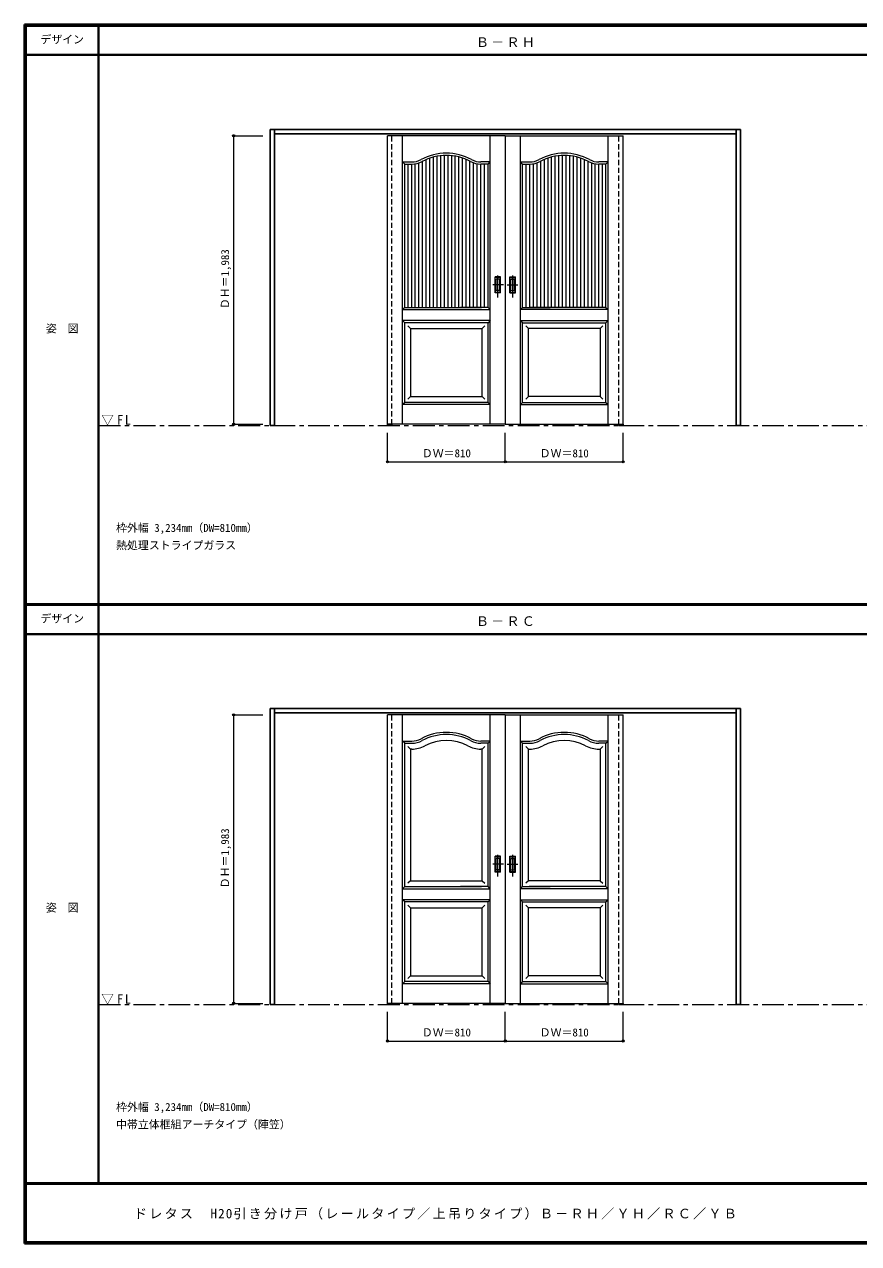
# Model space of a CAD drawing. Units: millimetres, scale not verified. Extents: x -6000 to 5700, y -4307 to 4260.
# Drawn here: x -6000 to -267, y -4205 to 4175 of the extents above; entities that cross this region are included whole.
import ezdxf
from ezdxf.enums import TextEntityAlignment as Align

# ---------------------------------------------------------------- set-up
doc = ezdxf.new("R2010")
doc.units = ezdxf.units.MM
doc.header["$LTSCALE"] = 30
doc.header["$PDMODE"] = 32
doc.header["$PDSIZE"] = 15
doc.linetypes.add('CHAIN1', pattern=[8, 5, -1, 1, -1])
doc.linetypes.add('DASHED1', pattern=[1.8, 1.2, -0.6])
for name, color, linetype, lineweight in [('0-1_通り芯', 7, 'CHAIN1', 18), ('0-2_扉', 7, 'Continuous', 18), ('0-4_枠', 3, 'Continuous', 25), ('0-6_引手', 7, 'Continuous', 18), ('0-B_寸法', 7, 'Continuous', 9), ('0-C_ハッチ', 4, 'Continuous', 9), ('F-1_枠', 6, 'Continuous', 40)]:
    doc.layers.add(name, color=color, linetype=linetype, lineweight=lineweight)
doc.layers.add('0-A_文字', color=7, linetype='Continuous')
doc.layers.add('F-A_文字', color=7, linetype='Continuous')
doc.styles.add('ＭＳ ゴシック', font='')
doc.styles.get('ＭＳ ゴシック').set_extended_font_data('MS Gothic')

msp = doc.modelspace()

# ---------------------------------------------------------------- linework, layer by layer
at = {"layer": '0-1_通り芯'}
for p, q in [((-5490, 1418), (5690, 1418)), ((-5490, -2562.5), (5690, -2562.5))]:
    msp.add_line(p, q, dxfattribs=at)
at = {"layer": '0-2_扉', "color": 4, "linetype": 'DASHED1', "lineweight": 9}
for p, q in [((-3505, 1426), (-3505, 3423)), ((-3475, 1426), (-3475, 3423)), ((-1915, 1426), (-1915, 3423)), ((-1885, 1426), (-1885, 3423)), ((-3505, -2554.5), (-3505, -557.5)), ((-3475, -2554.5), (-3475, -557.5)), ((-2695, -571), (-2695, -575)), ((-2695, -571), (-2695, -575)), ((-1915, -2554.5), (-1915, -557.5)), ((-1885, -2554.5), (-1885, -557.5))]:
    msp.add_line(p, q, dxfattribs=at)
at = {"layer": '0-2_扉'}
for p, q in [((-2695, 3409.5), (-3505, 3409.5)), ((-3401.5, 1426.5), (-3401.5, 3409.5)), ((-2798.5, 1426.5), (-2798.5, 3409.5)), ((-2695, 3409.5), (-2695, 1426.5)), ((-2695, 3409.5), (-1885, 3409.5)), ((-2695, 3409.5), (-2695, 1426.5)), ((-2591.5, 1426.5), (-2591.5, 3409.5)), ((-1988.5, 1426.5), (-1988.5, 3409.5)), ((-3386.5, 3214.5), (-3401.5, 3229.5)), ((-3401.5, 3229.5), (-3337.49, 3229.5)), ((-3386.5, 2229.5), (-3386.5, 3214.5)), ((-3386.5, 3214.5), (-3337.49, 3214.5)), ((-2798.5, 3229.5), (-2862.51, 3229.5)), ((-2813.5, 3214.5), (-2862.51, 3214.5)), ((-2813.5, 3214.5), (-2798.5, 3229.5)), ((-2813.5, 2360.74), (-2813.5, 3214.5)), ((-2576.5, 3214.5), (-2591.5, 3229.5)), ((-2591.5, 3229.5), (-2527.49, 3229.5)), ((-2576.5, 2360.74), (-2576.5, 3214.5)), ((-2576.5, 3214.5), (-2527.49, 3214.5)), ((-1988.5, 3229.5), (-2052.51, 3229.5)), ((-2003.5, 3214.5), (-2052.51, 3214.5)), ((-2003.5, 3214.5), (-1988.5, 3229.5)), ((-2003.5, 2229.5), (-2003.5, 3214.5)), ((-2813.69, 3091.5), (-2813.5, 3091.5)), ((-2576.31, 3091.5), (-2576.5, 3091.5)), ((-2813.5, 2229.5), (-2813.5, 2371.55)), ((-2576.5, 2229.5), (-2576.5, 2371.55)), ((-3386.5, 2229.5), (-3401.5, 2214.5)), ((-3401.5, 2214.5), (-2798.5, 2214.5)), ((-3386.5, 2229.5), (-2858.5, 2229.5)), ((-2813.5, 2229.5), (-3002.5, 2229.5)), ((-2798.5, 2214.5), (-2813.5, 2229.5)), ((-2591.5, 2214.5), (-2576.5, 2229.5)), ((-1988.5, 2214.5), (-2591.5, 2214.5)), ((-2576.5, 2229.5), (-2387.5, 2229.5)), ((-2003.5, 2229.5), (-2531.5, 2229.5)), ((-2003.5, 2229.5), (-1988.5, 2214.5)), ((-3386.5, 2124.5), (-3401.5, 2139.5)), ((-2798.5, 2139.5), (-3401.5, 2139.5)), ((-3386.5, 1576.5), (-3386.5, 2124.5)), ((-2813.5, 2124.5), (-3386.5, 2124.5)), ((-3346.5, 2084.5), (-3364.18, 2102.18)), ((-2853.54, 2084.5), (-2835.86, 2102.18)), ((-2798.5, 2139.5), (-2813.5, 2124.5)), ((-2813.5, 1576.5), (-2813.5, 2124.5)), ((-2591.5, 2139.5), (-2576.5, 2124.5)), ((-2591.5, 2139.5), (-1988.5, 2139.5)), ((-2576.5, 1576.5), (-2576.5, 2124.5)), ((-2576.5, 2124.5), (-2003.5, 2124.5)), ((-2536.46, 2084.5), (-2554.14, 2102.18)), ((-2043.5, 2084.5), (-2025.82, 2102.18)), ((-2003.5, 2124.5), (-1988.5, 2139.5)), ((-2003.5, 1576.5), (-2003.5, 2124.5)), ((-3346.5, 2084.5), (-3346.5, 1616.5)), ((-3346.5, 2084.5), (-2853.5, 2084.5)), ((-2853.5, 1616.5), (-2853.5, 2084.5)), ((-2536.5, 1616.5), (-2536.5, 2084.5)), ((-2043.5, 2084.5), (-2536.5, 2084.5)), ((-2043.5, 2084.5), (-2043.5, 1616.5)), ((-3346.5, 1616.5), (-3364.18, 1598.82)), ((-3346.5, 1616.5), (-2853.5, 1616.5)), ((-2853.5, 1616.5), (-2853.5, 1617.93)), ((-2853.5, 1616.5), (-2835.82, 1598.82)), ((-2536.5, 1616.5), (-2554.18, 1598.82)), ((-2536.5, 1616.5), (-2536.5, 1617.93)), ((-2043.5, 1616.5), (-2536.5, 1616.5)), ((-2043.5, 1616.5), (-2025.82, 1598.82)), ((-3386.5, 1576.5), (-3401.5, 1561.5)), ((-2798.5, 1561.5), (-3401.5, 1561.5)), ((-2813.5, 1576.5), (-3386.5, 1576.5)), ((-2813.5, 1576.5), (-2798.5, 1561.5)), ((-2576.5, 1576.5), (-2591.5, 1561.5)), ((-2591.5, 1561.5), (-1988.5, 1561.5)), ((-2576.5, 1576.5), (-2003.5, 1576.5)), ((-2003.5, 1576.5), (-1988.5, 1561.5)), ((-2695, -571), (-3505, -571)), ((-3401.5, -2554), (-3401.5, -571)), ((-2798.5, -2554), (-2798.5, -571)), ((-2695, -571), (-2695, -2554)), ((-2695, -571), (-1885, -571)), ((-2695, -571), (-2695, -2554)), ((-2591.5, -2554), (-2591.5, -571)), ((-1988.5, -2554), (-1988.5, -571)), ((-3386.5, -766), (-3401.5, -751)), ((-3401.5, -751), (-3337.49, -751)), ((-2798.5, -751), (-2862.51, -751)), ((-2813.5, -766), (-2798.5, -751)), ((-2576.5, -766), (-2591.5, -751)), ((-2591.5, -751), (-2527.49, -751)), ((-1988.5, -751), (-2052.51, -751)), ((-2003.5, -766), (-1988.5, -751)), ((-3386.5, -1751), (-3386.5, -766)), ((-3386.5, -766), (-3337.49, -766)), ((-3364.18, -788.32), (-3346.5, -806)), ((-3337.49, -806), (-3346.5, -806)), ((-2813.5, -766), (-2862.51, -766)), ((-2853.5, -806), (-2862.51, -806)), ((-2835.82, -788.32), (-2853.5, -806)), ((-2853.5, -806), (-2853.5, -806)), ((-2853.5, -1711), (-2853.5, -806)), ((-2813.5, -1619.76), (-2813.5, -766)), ((-2576.5, -1619.76), (-2576.5, -766)), ((-2576.5, -766), (-2527.49, -766)), ((-2554.18, -788.32), (-2536.5, -806)), ((-2536.5, -806), (-2536.5, -806)), ((-2536.5, -1711), (-2536.5, -806)), ((-2536.5, -806), (-2527.49, -806)), ((-2003.5, -766), (-2052.51, -766)), ((-2052.51, -806), (-2043.5, -806)), ((-2025.82, -788.32), (-2043.5, -806)), ((-2003.5, -1751), (-2003.5, -766)), ((-2813.69, -889), (-2813.5, -889)), ((-2576.31, -889), (-2576.5, -889)), ((-2813.5, -1751), (-2813.5, -1608.95)), ((-2576.5, -1751), (-2576.5, -1608.95)), ((-3386.5, -1751), (-3401.5, -1766)), ((-3386.5, -1751), (-2858.5, -1751)), ((-3346.5, -1711), (-3364.18, -1728.68)), ((-3346.5, -1711), (-2853.5, -1711)), ((-2813.5, -1751), (-3002.5, -1751)), ((-2853.5, -1711), (-2835.82, -1728.68)), ((-2798.5, -1766), (-2813.5, -1751)), ((-2591.5, -1766), (-2576.5, -1751)), ((-2576.5, -1751), (-2387.5, -1751)), ((-2536.5, -1711), (-2554.18, -1728.68)), ((-2536.5, -1711), (-2536.5, -1709.57)), ((-2043.5, -1711), (-2536.5, -1711)), ((-2003.5, -1751), (-2531.5, -1751)), ((-2043.5, -1711), (-2025.82, -1728.68)), ((-2003.5, -1751), (-1988.5, -1766)), ((-3401.5, -1766), (-2798.5, -1766)), ((-3386.5, -1856), (-3401.5, -1841)), ((-2798.5, -1841), (-3401.5, -1841)), ((-2798.5, -1841), (-2813.5, -1856)), ((-1988.5, -1766), (-2591.5, -1766)), ((-2591.5, -1841), (-2576.5, -1856)), ((-2591.5, -1841), (-1988.5, -1841)), ((-2003.5, -1856), (-1988.5, -1841)), ((-3386.5, -2404), (-3386.5, -1856)), ((-2813.5, -1856), (-3386.5, -1856)), ((-3346.5, -1896), (-3364.18, -1878.32)), ((-3346.5, -1896), (-3346.5, -2364)), ((-3346.5, -1896), (-2853.5, -1896)), ((-2853.54, -1896), (-2835.86, -1878.32)), ((-2853.5, -2364), (-2853.5, -1896)), ((-2813.5, -2404), (-2813.5, -1856)), ((-2576.5, -2404), (-2576.5, -1856)), ((-2576.5, -1856), (-2003.5, -1856)), ((-2536.46, -1896), (-2554.14, -1878.32)), ((-2536.5, -2364), (-2536.5, -1896)), ((-2043.5, -1896), (-2536.5, -1896)), ((-2043.5, -1896), (-2025.82, -1878.32)), ((-2043.5, -1896), (-2043.5, -2364)), ((-2003.5, -2404), (-2003.5, -1856)), ((-3386.5, -2404), (-3401.5, -2419)), ((-2798.5, -2419), (-3401.5, -2419)), ((-2813.5, -2404), (-3386.5, -2404)), ((-3346.5, -2364), (-3364.18, -2381.68)), ((-3346.5, -2364), (-2853.5, -2364)), ((-2853.5, -2364), (-2853.5, -2362.57)), ((-2853.5, -2364), (-2835.82, -2381.68)), ((-2813.5, -2404), (-2798.5, -2419)), ((-2576.5, -2404), (-2591.5, -2419)), ((-2591.5, -2419), (-1988.5, -2419)), ((-2576.5, -2404), (-2003.5, -2404)), ((-2536.5, -2364), (-2554.18, -2381.68)), ((-2536.5, -2364), (-2536.5, -2362.57)), ((-2043.5, -2364), (-2536.5, -2364)), ((-2043.5, -2364), (-2025.82, -2381.68)), ((-2003.5, -2404), (-1988.5, -2419))]:
    msp.add_line(p, q, dxfattribs=at)
at = {"layer": '0-2_扉', "color": 3, "lineweight": 25}
for p, q in [((-3505, 1426.5), (-3505, 1418)), ((-3475, 1426.5), (-3475, 1418)), ((-1915, 1426.5), (-1915, 1418)), ((-1885, 1426.5), (-1885, 1418)), ((-3505, 1418), (-3475, 1418)), ((-1915, 1418), (-1885, 1418)), ((-3505, -2554), (-3505, -2562.5)), ((-3505, -2562.5), (-3475, -2562.5)), ((-3475, -2554), (-3475, -2562.5)), ((-1915, -2554), (-1915, -2562.5)), ((-1915, -2562.5), (-1885, -2562.5)), ((-1885, -2554), (-1885, -2562.5))]:
    msp.add_line(p, q, dxfattribs=at)
at = {"layer": '0-2_扉'}
for points in [[(-2695, 1426.5), (-3505, 1426.5), (-3505, 3409.5)], [(-2695, 1426.5), (-1885, 1426.5), (-1885, 3409.5)], [(-2695, -2554), (-3505, -2554), (-3505, -571)], [(-2695, -2554), (-1885, -2554), (-1885, -571)], [(-3346.5, -806), (-3346.5, -806), (-3346.5, -1711)], [(-2043.5, -806), (-2043.5, -806), (-2043.5, -1711)]]:
    msp.add_lwpolyline(points, dxfattribs=at)
for centre, radius, start, end in [((-3100, 2924.5), 365, 61.6423, 118.3577), ((-3100, 2924.5), 350, 61.6423, 118.3577), ((-2290, 2924.5), 365, 61.6423, 118.3577), ((-2290, 2924.5), 350, 61.6423, 118.3577), ((-3337.49, 3364.5), 135, 270, 298.3577), ((-3337.49, 3364.5), 150, 270, 298.3577), ((-2862.51, 3364.5), 150, 241.6423, 270), ((-2862.51, 3364.5), 135, 241.6423, 270), ((-2527.49, 3364.5), 135, 270, 298.3577), ((-2527.49, 3364.5), 150, 270, 298.3577), ((-2052.51, 3364.5), 150, 241.6423, 270), ((-2052.51, 3364.5), 135, 241.6423, 270), ((-3337.49, -616), 135, 270, 298.3577), ((-3337.49, -616), 150, 270, 298.3577), ((-3100, -1056), 365, 61.6423, 118.3577), ((-3100, -1056), 350, 61.6423, 118.3577), ((-3100, -1056), 310, 61.6423, 118.3577), ((-2862.51, -616), 150, 241.6423, 270), ((-2862.51, -616), 135, 241.6423, 270), ((-2527.49, -616), 135, 270, 298.3577), ((-2527.49, -616), 150, 270, 298.3577), ((-2290, -1056), 365, 61.6423, 118.3577), ((-2290, -1056), 350, 61.6423, 118.3577), ((-2290, -1056), 310, 61.6423, 118.3577), ((-2052.51, -616), 150, 241.6423, 270), ((-2052.51, -616), 135, 241.6423, 270), ((-3337.49, -616), 190, 270, 298.3577), ((-2862.51, -616), 190, 241.6423, 270), ((-2527.49, -616), 190, 270, 298.3577), ((-2052.51, -616), 190, 241.6423, 270)]:
    msp.add_arc(centre, radius, start, end, dxfattribs=at)
at = {"layer": '0-4_枠'}
for p, q in [((-4312, 1418), (-4312, 3453)), ((-4312, 3453), (-1078, 3453)), ((-4282, 1418), (-4282, 3453)), ((-1108, 1418), (-1108, 3453)), ((-1078, 1418), (-1078, 3453)), ((-4282, 3423), (-1108, 3423)), ((-4282, 1418), (-4312, 1418)), ((-1078, 1418), (-1108, 1418)), ((-4312, -2562.5), (-4312, -527.5)), ((-4312, -527.5), (-1078, -527.5)), ((-4282, -2562.5), (-4282, -527.5)), ((-4282, -557.5), (-1108, -557.5)), ((-1108, -2562.5), (-1108, -527.5)), ((-1078, -2562.5), (-1078, -527.5)), ((-4282, -2562.5), (-4312, -2562.5)), ((-1078, -2562.5), (-1108, -2562.5))]:
    msp.add_line(p, q, dxfattribs=at)
at = {"layer": '0-6_引手'}
for p, q in [((-2727, 2439), (-2765, 2439)), ((-2765, 2329), (-2765, 2439)), ((-2727, 2329), (-2727, 2439)), ((-2663, 2439), (-2625, 2439)), ((-2663, 2329), (-2663, 2439)), ((-2625, 2329), (-2625, 2439)), ((-2733.5, 2423), (-2758.5, 2423)), ((-2758.5, 2345), (-2758.5, 2423)), ((-2733.5, 2345), (-2733.5, 2423)), ((-2656.5, 2423), (-2631.5, 2423)), ((-2656.5, 2345), (-2656.5, 2423)), ((-2631.5, 2345), (-2631.5, 2423)), ((-2727, 2329), (-2765, 2329)), ((-2733.5, 2345), (-2758.5, 2345)), ((-2663, 2329), (-2625, 2329)), ((-2656.5, 2345), (-2631.5, 2345)), ((-2727, -1541.5), (-2765, -1541.5)), ((-2765, -1651.5), (-2765, -1541.5)), ((-2733.5, -1557.5), (-2758.5, -1557.5)), ((-2758.5, -1635.5), (-2758.5, -1557.5)), ((-2733.5, -1635.5), (-2733.5, -1557.5)), ((-2727, -1651.5), (-2727, -1541.5)), ((-2663, -1541.5), (-2625, -1541.5)), ((-2663, -1651.5), (-2663, -1541.5)), ((-2656.5, -1557.5), (-2631.5, -1557.5)), ((-2656.5, -1635.5), (-2656.5, -1557.5)), ((-2631.5, -1635.5), (-2631.5, -1557.5)), ((-2625, -1651.5), (-2625, -1541.5)), ((-2727, -1651.5), (-2765, -1651.5)), ((-2733.5, -1635.5), (-2758.5, -1635.5)), ((-2663, -1651.5), (-2625, -1651.5)), ((-2656.5, -1635.5), (-2631.5, -1635.5))]:
    msp.add_line(p, q, dxfattribs=at)
at = {"layer": '0-6_引手', "linetype": 'DASHED1'}
for p, q in [((-2762, 2333), (-2762, 2435)), ((-2628, 2333), (-2628, 2435)), ((-2730, 2333), (-2762, 2333)), ((-2660, 2333), (-2628, 2333)), ((-2762, -1647.5), (-2762, -1545.5)), ((-2628, -1647.5), (-2628, -1545.5)), ((-2730, -1647.5), (-2762, -1647.5)), ((-2660, -1647.5), (-2628, -1647.5))]:
    msp.add_line(p, q, dxfattribs=at)
at = {"layer": '0-6_引手', "linetype": 'CHAIN1'}
for p, q in [((-2746, 2298.77), (-2746, 2469.62)), ((-2644, 2298.77), (-2644, 2469.62)), ((-2707.93, 2384), (-2780.44, 2384)), ((-2682.07, 2384), (-2609.56, 2384)), ((-2746, -1681.73), (-2746, -1510.88)), ((-2644, -1681.73), (-2644, -1510.88)), ((-2707.93, -1596.5), (-2780.44, -1596.5)), ((-2682.07, -1596.5), (-2609.56, -1596.5))]:
    msp.add_line(p, q, dxfattribs=at)
at = {"layer": '0-6_引手', "linetype": 'DASHED1'}
for points in [[(-2730, 2333), (-2730, 2435), (-2762, 2435)], [(-2660, 2333), (-2660, 2435), (-2628, 2435)], [(-2730, -1647.5), (-2730, -1545.5), (-2762, -1545.5)], [(-2660, -1647.5), (-2660, -1545.5), (-2628, -1545.5)]]:
    msp.add_lwpolyline(points, dxfattribs=at)
at = {"layer": '0-B_寸法', "color": 4}
for p, q in [((-4562, 3409.5), (-4362, 3409.5)), ((-4562, 3409.5), (-4562, 1426.5)), ((-4562, 1426.5), (-4362, 1426.5)), ((-3505, 1168), (-3505, 1368)), ((-2695, 1168), (-2695, 1368)), ((-1885, 1168), (-1885, 1368)), ((-3505, 1168), (-1885, 1168)), ((-4562, -571), (-4362, -571)), ((-4562, -571), (-4562, -2554)), ((-4562, -2554), (-4362, -2554)), ((-3505, -2812.5), (-3505, -2612.5)), ((-2695, -2812.5), (-2695, -2612.5)), ((-1885, -2812.5), (-1885, -2612.5)), ((-3505, -2812.5), (-1885, -2812.5))]:
    msp.add_line(p, q, dxfattribs=at)
at = {"layer": '0-B_寸法'}
for p in [(-4562, 3409.5), (-4562, 1426.5), (-3505, 1168), (-2695, 1168), (-1885, 1168), (-4562, -571), (-4562, -2554), (-3505, -2812.5), (-2695, -2812.5), (-1885, -2812.5)]:
    msp.add_point(p, dxfattribs=at)
at = {"layer": '0-C_ハッチ'}
for p, q in [((-3163.5, 2229.5), (-3163.5, 3268.69)), ((-3138.5, 2229.5), (-3138.5, 3272.38)), ((-3113.5, 2229.5), (-3113.5, 3274.24)), ((-3088.5, 2229.5), (-3088.5, 3274.31)), ((-3063.5, 2229.5), (-3063.5, 3272.59)), ((-3038.5, 2229.5), (-3038.5, 3269.06)), ((-2351.5, 2229.5), (-2351.5, 3269.06)), ((-2326.5, 2229.5), (-2326.5, 3272.59)), ((-2301.5, 2229.5), (-2301.5, 3274.31)), ((-2276.5, 2229.5), (-2276.5, 3274.24)), ((-2251.5, 2229.5), (-2251.5, 3272.38)), ((-2226.5, 2229.5), (-2226.5, 3268.69)), ((-3363.5, 2229.5), (-3363.5, 3214.75)), ((-3338.5, 2229.5), (-3338.5, 3214.5)), ((-3313.5, 2229.5), (-3313.5, 3216.43)), ((-3288.5, 2229.5), (-3288.5, 3222.73)), ((-3263.5, 2229.5), (-3263.5, 3233.97)), ((-3238.5, 2229.5), (-3238.5, 3245.93)), ((-3213.5, 2229.5), (-3213.5, 3255.59)), ((-3188.5, 2229.5), (-3188.5, 3263.13)), ((-3013.5, 2229.5), (-3013.5, 3263.65)), ((-2988.5, 2229.5), (-2988.5, 3256.27)), ((-2963.5, 2229.5), (-2963.5, 3246.79)), ((-2938.5, 2229.5), (-2938.5, 3235.02)), ((-2913.5, 2229.5), (-2913.5, 3223.43)), ((-2888.5, 2229.5), (-2888.5, 3216.77)), ((-2863.5, 2229.5), (-2863.5, 3215.75)), ((-2838.5, 2229.5), (-2838.5, 3214.5)), ((-2551.5, 2229.5), (-2551.5, 3214.5)), ((-2526.5, 2229.5), (-2526.5, 3215.75)), ((-2501.5, 2229.5), (-2501.5, 3216.77)), ((-2476.5, 2229.5), (-2476.5, 3223.43)), ((-2451.5, 2229.5), (-2451.5, 3235.02)), ((-2426.5, 2229.5), (-2426.5, 3246.79)), ((-2401.5, 2229.5), (-2401.5, 3256.27)), ((-2376.5, 2229.5), (-2376.5, 3263.65)), ((-2201.5, 2229.5), (-2201.5, 3263.13)), ((-2176.5, 2229.5), (-2176.5, 3255.59)), ((-2151.5, 2229.5), (-2151.5, 3245.93)), ((-2126.5, 2229.5), (-2126.5, 3233.97)), ((-2101.5, 2229.5), (-2101.5, 3222.73)), ((-2076.5, 2229.5), (-2076.5, 3216.43)), ((-2051.5, 2229.5), (-2051.5, 3214.5)), ((-2026.5, 2229.5), (-2026.5, 3214.75))]:
    msp.add_line(p, q, dxfattribs=at)
at = {"layer": 'F-1_枠'}
for p, q in [((-6000, 4175), (5700, 4175)), ((-6000, 4175), (-6000, -4205)), ((-6000, 4170), (5700, 4170)), ((-6000, 4165), (5700, 4165)), ((-5995, 4175), (-5995, -4205)), ((-5990, 4175), (-5990, -4205)), ((-5490, 4175), (-5490, -3790)), ((-6000, 3965), (5700, 3965)), ((-6000, 190.5), (5700, 190.5)), ((-6000, 187.5), (5700, 187.5)), ((-6000, 184.5), (5700, 184.5)), ((-6000, -15.5), (5700, -15.5)), ((5700, -3790), (-6000, -3790)), ((5700, -3795), (-6000, -3795)), ((5700, -4195), (-6000, -4195)), ((5700, -4200), (-6000, -4200)), ((5700, -4205), (-6000, -4205))]:
    msp.add_line(p, q, dxfattribs=at)

# ---------------------------------------------------------------- texts
at = {"layer": '0-A_文字', "style": 'ＭＳ ゴシック'}
for s, p in [('枠外幅 3,234mm（DW=810mm）', (-5370, 670.5)), ('熱処理ストライプガラス', (-5370, 550.5)), ('枠外幅 3,234mm（DW=810mm）', (-5370, -3310)), ('中帯立体框組アーチタイプ（陣笠）', (-5370, -3430))]:
    msp.add_text(s, height=54.99, dxfattribs=at).set_placement(p, align=Align.BOTTOM_LEFT)
at = {"layer": '0-A_文字', "char_height": 65.98, "attachment_point": 7, "style": 'ＭＳ ゴシック'}
for s, insert in [('\\T1.17;Ｂ－ＲＨ', (-2897.5, 4020)), ('\\T1.26;\\W0.95;▽FL', (-5471.25, 1418)), ('\\T1.17;Ｂ－ＲＣ', (-2897.5, 39.5)), ('\\T1.26;\\W0.95;▽FL', (-5471.25, -2562.5))]:
    msp.add_mtext(s, dxfattribs=dict(at, insert=insert))
at = {"layer": '0-B_寸法', "style": 'ＭＳ ゴシック'}
for p in [(-4577, 2217.75), (-4577, -1762.75)]:
    msp.add_text('ＤＨ＝1,983', height=54.99, rotation=90, dxfattribs=at).set_placement(p, align=Align.BOTTOM_LEFT)
for p in [(-3268.75, 1183), (-2458.75, 1183), (-3268.75, -2797.5), (-2458.75, -2797.5)]:
    msp.add_text('ＤＷ＝810', height=54.99, dxfattribs=at).set_placement(p, align=Align.BOTTOM_LEFT)
at = {"layer": 'F-A_文字', "style": 'ＭＳ ゴシック'}
for s, p in [('デザイン', (-5890, 4027.5)), ('姿\u3000図', (-5852.5, 2040.25)), ('デザイン', (-5890, 47)), ('姿\u3000図', (-5852.5, -1940.25))]:
    msp.add_text(s, height=54.99, dxfattribs=at).set_placement(p, align=Align.BOTTOM_LEFT)
at = {"layer": 'F-A_文字', "insert": (-5247.55, -4040), "char_height": 65.98, "attachment_point": 7, "style": 'ＭＳ ゴシック'}
msp.add_mtext('\\T1.17;ドレタス\u3000H20引き分け戸（レールタイプ／上吊りタイプ）Ｂ－ＲＨ／ＹＨ／ＲＣ／ＹＢ', dxfattribs=at)

doc.saveas('drawing.dxf')
